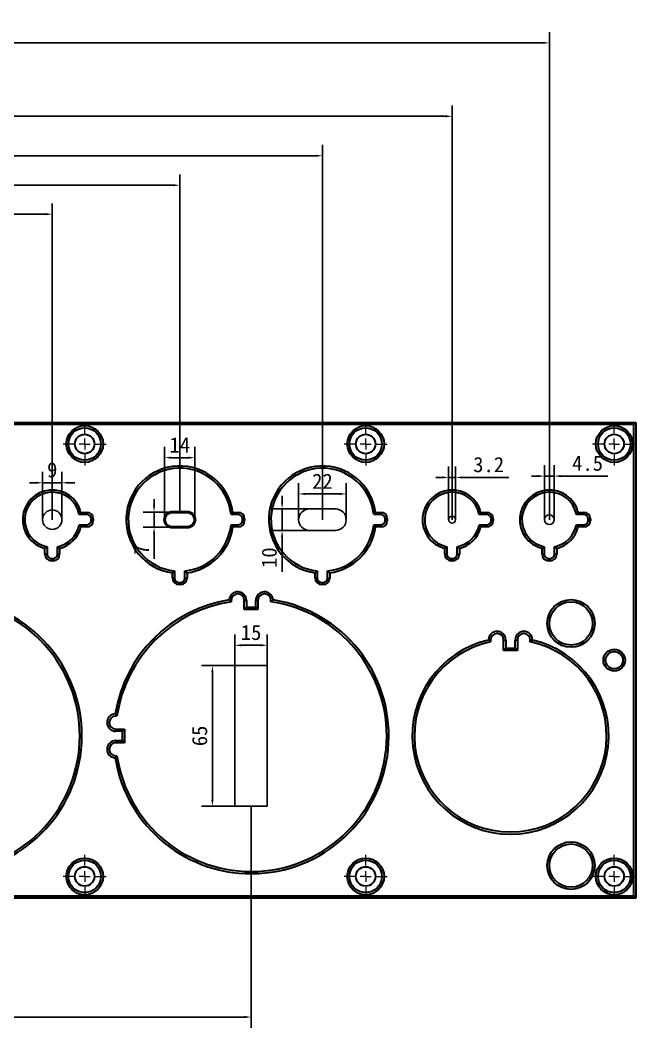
# Model space of a CAD drawing. Header units: inches. Extents: x 14216 to 120088, y -29410 to 23559.
# Drawn here: x 21656.3 to 21941.2, y -28912.8 to -28446.7 of the extents above; entities that cross this region are included whole.
import ezdxf

# ---------------------------------------------------------------- set-up
doc = ezdxf.new("R2010")
doc.units = ezdxf.units.IN
doc.header["$LTSCALE"] = 0.3
doc.header["$MEASUREMENT"] = 0
doc.layers.add('可见 (ISO)', color=7, linetype='Continuous', lineweight=50)
doc.styles.get("Standard").update_dxf_attribs({"font": 'SimSun.ttf'})
doc.dimstyles.new('ISO-25$0', dxfattribs={"dimscale": 5, "dimtxt": 2.5, "dimasz": 1.5, "dimexe": 1.25, "dimexo": 0, "dimtad": 1, "dimdsep": 46, "dimtxsty": 'Standard', "dimcen": 2.5, "dimadec": 0, "dimazin": 0, "dimtfac": 1, "dimtmove": 0, "dimatfit": 3, "dimfxl": 1, "dimarcsym": 0})

# ---------------------------------------------------------------- blocks, each defined once
blk = doc.blocks.new('SW_CENTERMARKSYMBOL_60')
at = {"color": 0, "linetype": 'Continuous', "lineweight": 18}
for p, q in [((0, 5), (0, 10)), ((-5, 0), (-10, 0)), ((0, 0), (-2.5, 0)), ((0, 0), (0, 2.5)), ((0, 0), (0, -2.5)), ((0, 0), (2.5, 0)), ((5, 0), (10, 0)), ((0, -5), (0, -10))]:
    blk.add_line(p, q, dxfattribs=at)
blk = doc.blocks.new('SW_CENTERMARKSYMBOL_61')
at = {"color": 0, "linetype": 'Continuous', "lineweight": 18}
for p, q in [((0, 5), (0, 10)), ((-5, 0), (-10, 0)), ((0, 0), (-2.5, 0)), ((0, 0), (0, 2.5)), ((0, 0), (0, -2.5)), ((0, 0), (2.5, 0)), ((5, 0), (10, 0)), ((0, -5), (0, -10))]:
    blk.add_line(p, q, dxfattribs=at)
blk = doc.blocks.new('SW_CENTERMARKSYMBOL_62')
at = {"color": 0, "linetype": 'Continuous', "lineweight": 18}
for p, q in [((0, 5), (0, 10)), ((-5, 0), (-10, 0)), ((0, 0), (-2.5, 0)), ((0, 0), (0, 2.5)), ((0, 0), (0, -2.5)), ((0, 0), (2.5, 0)), ((5, 0), (10, 0)), ((0, -5), (0, -10))]:
    blk.add_line(p, q, dxfattribs=at)
blk = doc.blocks.new('SW_CENTERMARKSYMBOL_63')
at = {"color": 0, "linetype": 'Continuous', "lineweight": 18}
for p, q in [((0, 5), (0, 10)), ((-5, 0), (-10, 0)), ((0, 0), (-2.5, 0)), ((0, 0), (0, 2.5)), ((0, 0), (0, -2.5)), ((0, 0), (2.5, 0)), ((5, 0), (10, 0)), ((0, -5), (0, -10))]:
    blk.add_line(p, q, dxfattribs=at)
blk = doc.blocks.new('SW_CENTERMARKSYMBOL_64')
at = {"color": 0, "linetype": 'Continuous', "lineweight": 18}
for p, q in [((0, 5), (0, 10)), ((-5, 0), (-10, 0)), ((0, 0), (-2.5, 0)), ((0, 0), (0, 2.5)), ((0, 0), (0, -2.5)), ((0, 0), (2.5, 0)), ((5, 0), (10, 0)), ((0, -5), (0, -10))]:
    blk.add_line(p, q, dxfattribs=at)
blk = doc.blocks.new('SW_CENTERMARKSYMBOL_65')
at = {"color": 0, "linetype": 'Continuous', "lineweight": 18}
for p, q in [((0, 5), (0, 10)), ((-5, 0), (-10, 0)), ((0, 0), (-2.5, 0)), ((0, 0), (0, 2.5)), ((0, 0), (0, -2.5)), ((0, 0), (2.5, 0)), ((5, 0), (10, 0)), ((0, -5), (0, -10))]:
    blk.add_line(p, q, dxfattribs=at)
blk = doc.blocks.new('*D1554')
at = {"color": 6, "linetype": 'Continuous', "lineweight": -2, "transparency": 16777216}
for p, q in [((21666.68, -28677.77), (21666.68, -28655.69)), ((21675.68, -28677.77), (21675.68, -28655.69)), ((21663.68, -28660.69), (21660.68, -28660.69)), ((21666.68, -28660.69), (21675.68, -28660.69)), ((21678.68, -28660.69), (21681.68, -28660.69))]:
    blk.add_line(p, q, dxfattribs=at)
at = {"color": 6, "transparency": 16777216}
for points in [[(21663.68, -28660.19), (21663.68, -28661.19), (21666.68, -28660.69)], [(21678.68, -28660.19), (21678.68, -28661.19), (21675.68, -28660.69)]]:
    blk.add_solid(points, dxfattribs=at)
at = {"layer": 'DEFPOINTS', "color": 0, "transparency": 16777216}
for p in [(21675.68, -28660.69), (21666.68, -28677.77), (21675.68, -28677.77)]:
    blk.add_point(p, dxfattribs=at)
at = {"color": 6, "transparency": 16777216, "insert": (21671.18, -28654.79), "char_height": 7, "attachment_point": 5}
blk.add_mtext('9', dxfattribs=at)
blk = doc.blocks.new('*D1555')
at = {"color": 6, "linetype": 'Continuous', "lineweight": -2, "transparency": 16777216}
for p, q in [((21723.18, -28677.77), (21723.18, -28644.1)), ((21737.18, -28677.77), (21737.18, -28644.1)), ((21726.18, -28649.1), (21734.18, -28649.1))]:
    blk.add_line(p, q, dxfattribs=at)
at = {"color": 6, "transparency": 16777216}
for points in [[(21726.18, -28648.6), (21726.18, -28649.6), (21723.18, -28649.1)], [(21734.18, -28648.6), (21734.18, -28649.6), (21737.18, -28649.1)]]:
    blk.add_solid(points, dxfattribs=at)
at = {"layer": 'DEFPOINTS', "color": 0, "transparency": 16777216}
for p in [(21737.18, -28649.1), (21723.18, -28677.77), (21737.18, -28677.77)]:
    blk.add_point(p, dxfattribs=at)
at = {"color": 6, "transparency": 16777216, "insert": (21730.18, -28643.2), "char_height": 7, "attachment_point": 5}
blk.add_mtext('14', dxfattribs=at)
blk = doc.blocks.new('*D1556')
at = {"color": 6, "linetype": 'Continuous', "lineweight": -2, "transparency": 16777216}
for p, q in [((21718.28, -28671.27), (21718.28, -28668.27)), ((21727.28, -28674.27), (21713.28, -28674.27)), ((21718.28, -28674.27), (21718.28, -28681.27)), ((21726.68, -28681.27), (21713.28, -28681.27)), ((21718.28, -28684.27), (21718.28, -28695.86))]:
    blk.add_line(p, q, dxfattribs=at)
at = {"color": 6, "transparency": 16777216}
for points in [[(21717.78, -28671.27), (21718.78, -28671.27), (21718.28, -28674.27)], [(21717.78, -28684.27), (21718.78, -28684.27), (21718.28, -28681.27)]]:
    blk.add_solid(points, dxfattribs=at)
at = {"layer": 'DEFPOINTS', "color": 0, "transparency": 16777216}
for p in [(21727.28, -28674.27), (21718.28, -28681.27), (21726.68, -28681.27)]:
    blk.add_point(p, dxfattribs=at)
at = {"color": 6, "transparency": 16777216, "insert": (21712.38, -28691.57), "char_height": 7, "attachment_point": 5, "rotation": 90}
blk.add_mtext('7', dxfattribs=at)
blk = doc.blocks.new('*D1557')
at = {"color": 6, "linetype": 'Continuous', "lineweight": -2, "transparency": 16777216}
for p, q in [((21785.18, -28677.77), (21785.18, -28660.88)), ((21807.18, -28677.77), (21807.18, -28660.88)), ((21788.18, -28665.88), (21804.18, -28665.88))]:
    blk.add_line(p, q, dxfattribs=at)
at = {"color": 6, "transparency": 16777216}
for points in [[(21788.18, -28665.38), (21788.18, -28666.38), (21785.18, -28665.88)], [(21804.18, -28665.38), (21804.18, -28666.38), (21807.18, -28665.88)]]:
    blk.add_solid(points, dxfattribs=at)
at = {"layer": 'DEFPOINTS', "color": 0, "transparency": 16777216}
for p in [(21807.18, -28665.88), (21785.18, -28677.77), (21807.18, -28677.77)]:
    blk.add_point(p, dxfattribs=at)
at = {"color": 6, "transparency": 16777216, "insert": (21796.18, -28659.98), "char_height": 7, "attachment_point": 5}
blk.add_mtext('22', dxfattribs=at)
blk = doc.blocks.new('*D1558')
at = {"color": 6, "linetype": 'Continuous', "lineweight": -2, "transparency": 16777216}
for p, q in [((21777.51, -28669.77), (21777.51, -28666.77)), ((21790.18, -28672.77), (21772.51, -28672.77)), ((21777.51, -28672.77), (21777.51, -28682.77)), ((21790.18, -28682.77), (21772.51, -28682.77)), ((21777.51, -28685.77), (21777.51, -28701.94))]:
    blk.add_line(p, q, dxfattribs=at)
at = {"color": 6, "transparency": 16777216}
for points in [[(21777.01, -28669.77), (21778.01, -28669.77), (21777.51, -28672.77)], [(21777.01, -28685.77), (21778.01, -28685.77), (21777.51, -28682.77)]]:
    blk.add_solid(points, dxfattribs=at)
at = {"layer": 'DEFPOINTS', "color": 0, "transparency": 16777216}
for p in [(21790.18, -28672.77), (21777.51, -28682.77), (21790.18, -28682.77)]:
    blk.add_point(p, dxfattribs=at)
at = {"color": 6, "transparency": 16777216, "insert": (21771.61, -28695.35), "char_height": 7, "attachment_point": 5, "rotation": 90}
blk.add_mtext('10', dxfattribs=at)
blk = doc.blocks.new('*D1559')
at = {"color": 6, "linetype": 'Continuous', "lineweight": -2, "transparency": 16777216}
for p, q in [((21854.58, -28677.77), (21854.58, -28653.24)), ((21857.78, -28677.77), (21857.78, -28653.24)), ((21851.58, -28658.24), (21848.58, -28658.24)), ((21854.58, -28658.24), (21857.78, -28658.24)), ((21860.78, -28658.24), (21882.39, -28658.24))]:
    blk.add_line(p, q, dxfattribs=at)
at = {"color": 6, "transparency": 16777216}
for points in [[(21851.58, -28657.74), (21851.58, -28658.74), (21854.58, -28658.24)], [(21860.78, -28657.74), (21860.78, -28658.74), (21857.78, -28658.24)]]:
    blk.add_solid(points, dxfattribs=at)
at = {"layer": 'DEFPOINTS', "color": 0, "transparency": 16777216}
for p in [(21857.78, -28658.24), (21854.58, -28677.77), (21857.78, -28677.77)]:
    blk.add_point(p, dxfattribs=at)
at = {"color": 6, "transparency": 16777216, "insert": (21873.08, -28652.34), "char_height": 7, "attachment_point": 5}
blk.add_mtext('3.2', dxfattribs=at)
blk = doc.blocks.new('*D1560')
at = {"color": 6, "linetype": 'Continuous', "lineweight": -2, "transparency": 16777216}
for p, q in [((21898.93, -28677.77), (21898.93, -28652.61)), ((21903.43, -28677.77), (21903.43, -28652.61)), ((21895.93, -28657.61), (21892.93, -28657.61)), ((21898.93, -28657.61), (21903.43, -28657.61)), ((21906.43, -28657.61), (21928.27, -28657.61))]:
    blk.add_line(p, q, dxfattribs=at)
at = {"color": 6, "transparency": 16777216}
for points in [[(21895.93, -28657.11), (21895.93, -28658.11), (21898.93, -28657.61)], [(21906.43, -28657.11), (21906.43, -28658.11), (21903.43, -28657.61)]]:
    blk.add_solid(points, dxfattribs=at)
at = {"layer": 'DEFPOINTS', "color": 0, "transparency": 16777216}
for p in [(21903.43, -28657.61), (21898.93, -28677.77), (21903.43, -28677.77)]:
    blk.add_point(p, dxfattribs=at)
at = {"color": 6, "transparency": 16777216, "insert": (21918.85, -28651.71), "char_height": 7, "attachment_point": 5}
blk.add_mtext('4.5', dxfattribs=at)
blk = doc.blocks.new('*D1563')
at = {"color": 6, "linetype": 'Continuous', "lineweight": -2, "transparency": 16777216}
for p, q in [((21755.68, -28745.27), (21755.68, -28730.87)), ((21770.68, -28745.27), (21770.68, -28730.87)), ((21758.68, -28735.87), (21767.68, -28735.87))]:
    blk.add_line(p, q, dxfattribs=at)
at = {"color": 6, "transparency": 16777216}
for points in [[(21758.68, -28735.37), (21758.68, -28736.37), (21755.68, -28735.87)], [(21767.68, -28735.37), (21767.68, -28736.37), (21770.68, -28735.87)]]:
    blk.add_solid(points, dxfattribs=at)
at = {"layer": 'DEFPOINTS', "color": 0, "transparency": 16777216}
for p in [(21770.68, -28735.87), (21755.68, -28745.27), (21770.68, -28745.27)]:
    blk.add_point(p, dxfattribs=at)
at = {"color": 6, "transparency": 16777216, "insert": (21763.18, -28729.97), "char_height": 7, "attachment_point": 5}
blk.add_mtext('15', dxfattribs=at)
blk = doc.blocks.new('*D1564')
at = {"color": 6, "linetype": 'Continuous', "lineweight": -2, "transparency": 16777216}
for p, q in [((21755.68, -28745.27), (21740.29, -28745.27)), ((21745.29, -28748.27), (21745.29, -28807.27)), ((21755.68, -28810.27), (21740.29, -28810.27))]:
    blk.add_line(p, q, dxfattribs=at)
at = {"color": 6, "transparency": 16777216}
for points in [[(21744.79, -28748.27), (21745.79, -28748.27), (21745.29, -28745.27)], [(21744.79, -28807.27), (21745.79, -28807.27), (21745.29, -28810.27)]]:
    blk.add_solid(points, dxfattribs=at)
at = {"layer": 'DEFPOINTS', "color": 0, "transparency": 16777216}
for p in [(21755.68, -28745.27), (21745.29, -28810.27), (21755.68, -28810.27)]:
    blk.add_point(p, dxfattribs=at)
at = {"color": 6, "transparency": 16777216, "insert": (21739.39, -28777.77), "char_height": 7, "attachment_point": 5, "rotation": 90}
blk.add_mtext('65', dxfattribs=at)
blk = doc.blocks.new('*D1587')
at = {"color": 6, "linetype": 'Continuous', "lineweight": -2, "transparency": 16777216}
for p, q in [((21763.18, -28810.27), (21763.18, -28912.81)), ((21301.18, -28879.08), (21301.18, -28912.81)), ((21304.18, -28907.81), (21760.18, -28907.81))]:
    blk.add_line(p, q, dxfattribs=at)
at = {"color": 6, "transparency": 16777216}
for points in [[(21304.18, -28907.31), (21304.18, -28908.31), (21301.18, -28907.81)], [(21760.18, -28907.31), (21760.18, -28908.31), (21763.18, -28907.81)]]:
    blk.add_solid(points, dxfattribs=at)
at = {"layer": 'DEFPOINTS', "color": 0, "transparency": 16777216}
for p in [(21763.18, -28810.27), (21301.18, -28879.08), (21763.18, -28907.81)]:
    blk.add_point(p, dxfattribs=at)
at = {"color": 6, "transparency": 16777216, "insert": (21532.18, -28901.91), "char_height": 7, "attachment_point": 5}
blk.add_mtext('462', dxfattribs=at)
blk = doc.blocks.new('*D1594')
at = {"color": 6, "linetype": 'Continuous', "lineweight": -2, "transparency": 16777216}
for p, q in [((21301.18, -28554.58), (21301.18, -28518.09)), ((21730.18, -28674.27), (21730.18, -28518.09)), ((21304.18, -28523.09), (21727.18, -28523.09))]:
    blk.add_line(p, q, dxfattribs=at)
at = {"color": 6, "transparency": 16777216}
for points in [[(21304.18, -28522.59), (21304.18, -28523.59), (21301.18, -28523.09)], [(21727.18, -28522.59), (21727.18, -28523.59), (21730.18, -28523.09)]]:
    blk.add_solid(points, dxfattribs=at)
at = {"layer": 'DEFPOINTS', "color": 0, "transparency": 16777216}
for p in [(21730.18, -28523.09), (21301.18, -28554.58), (21730.18, -28674.27)]:
    blk.add_point(p, dxfattribs=at)
at = {"color": 6, "transparency": 16777216, "insert": (21515.06, -28517.19), "char_height": 7, "attachment_point": 5}
blk.add_mtext('429', dxfattribs=at)
blk = doc.blocks.new('*D1595')
at = {"color": 6, "linetype": 'Continuous', "lineweight": -2, "transparency": 16777216}
for p, q in [((21301.18, -28542.6), (21301.18, -28504.45)), ((21796.18, -28677.77), (21796.18, -28504.45)), ((21304.18, -28509.45), (21793.18, -28509.45))]:
    blk.add_line(p, q, dxfattribs=at)
at = {"color": 6, "transparency": 16777216}
for points in [[(21304.18, -28508.95), (21304.18, -28509.95), (21301.18, -28509.45)], [(21793.18, -28508.95), (21793.18, -28509.95), (21796.18, -28509.45)]]:
    blk.add_solid(points, dxfattribs=at)
at = {"layer": 'DEFPOINTS', "color": 0, "transparency": 16777216}
for p in [(21796.18, -28509.45), (21301.18, -28542.6), (21796.18, -28677.77)]:
    blk.add_point(p, dxfattribs=at)
at = {"color": 6, "transparency": 16777216, "insert": (21548.68, -28503.55), "char_height": 7, "attachment_point": 5}
blk.add_mtext('495', dxfattribs=at)
blk = doc.blocks.new('*D1596')
at = {"color": 6, "linetype": 'Continuous', "lineweight": -2, "transparency": 16777216}
for p, q in [((21301.18, -28526.47), (21301.18, -28486.21)), ((21856.18, -28677.77), (21856.18, -28486.21)), ((21304.18, -28491.21), (21853.18, -28491.21))]:
    blk.add_line(p, q, dxfattribs=at)
at = {"color": 6, "transparency": 16777216}
for points in [[(21304.18, -28490.71), (21304.18, -28491.71), (21301.18, -28491.21)], [(21853.18, -28490.71), (21853.18, -28491.71), (21856.18, -28491.21)]]:
    blk.add_solid(points, dxfattribs=at)
at = {"layer": 'DEFPOINTS', "color": 0, "transparency": 16777216}
for p in [(21856.18, -28491.21), (21301.18, -28526.47), (21856.18, -28677.77)]:
    blk.add_point(p, dxfattribs=at)
at = {"color": 6, "transparency": 16777216, "insert": (21578.68, -28485.31), "char_height": 7, "attachment_point": 5}
blk.add_mtext('555', dxfattribs=at)
blk = doc.blocks.new('*D1597')
at = {"color": 6, "linetype": 'Continuous', "lineweight": -2, "transparency": 16777216}
for p, q in [((21301.18, -28506.34), (21301.18, -28452.22)), ((21901.18, -28677.77), (21901.18, -28452.22)), ((21304.18, -28457.22), (21898.18, -28457.22))]:
    blk.add_line(p, q, dxfattribs=at)
at = {"color": 6, "transparency": 16777216}
for points in [[(21304.18, -28456.72), (21304.18, -28457.72), (21301.18, -28457.22)], [(21898.18, -28456.72), (21898.18, -28457.72), (21901.18, -28457.22)]]:
    blk.add_solid(points, dxfattribs=at)
at = {"layer": 'DEFPOINTS', "color": 0, "transparency": 16777216}
for p in [(21901.18, -28457.22), (21301.18, -28506.34), (21901.18, -28677.77)]:
    blk.add_point(p, dxfattribs=at)
at = {"color": 6, "transparency": 16777216, "insert": (21601.18, -28451.32), "char_height": 7, "attachment_point": 5}
blk.add_mtext('600', dxfattribs=at)
blk = doc.blocks.new('*D1600')
at = {"color": 6, "linetype": 'Continuous', "lineweight": -2, "transparency": 16777216}
for p, q in [((21301.18, -28603.62), (21301.18, -28531.47)), ((21671.18, -28677.77), (21671.18, -28531.47)), ((21304.18, -28536.47), (21668.18, -28536.47))]:
    blk.add_line(p, q, dxfattribs=at)
at = {"color": 6, "transparency": 16777216}
for points in [[(21304.18, -28535.97), (21304.18, -28536.97), (21301.18, -28536.47)], [(21668.18, -28535.97), (21668.18, -28536.97), (21671.18, -28536.47)]]:
    blk.add_solid(points, dxfattribs=at)
at = {"layer": 'DEFPOINTS', "color": 0, "transparency": 16777216}
for p in [(21671.18, -28536.47), (21301.18, -28603.62), (21671.18, -28677.77)]:
    blk.add_point(p, dxfattribs=at)
at = {"color": 6, "transparency": 16777216, "insert": (21486.18, -28530.57), "char_height": 7, "attachment_point": 5}
blk.add_mtext('370', dxfattribs=at)

msp = doc.modelspace()

# ---------------------------------------------------------------- linework, layer by layer
at = {"color": 7, "linetype": 'Continuous', "lineweight": 35}
for p, q in [((21301.183, -28632.769), (21941.183, -28632.769)), ((21940.183, -28633.769), (21302.183, -28633.769)), ((21941.183, -28632.769), (21940.183, -28633.769)), ((21940.183, -28851.769), (21940.183, -28633.769)), ((21941.183, -28632.769), (21941.183, -28852.769)), ((21687.183, -28675.384), (21683.667, -28675.384)), ((21684.468, -28674.384), (21687.183, -28674.384)), ((21687.183, -28674.384), (21687.183, -28675.384)), ((21690.183, -28677.384), (21689.183, -28677.384)), ((21689.183, -28678.154), (21689.183, -28677.384)), ((21690.183, -28677.384), (21690.183, -28678.154)), ((21757.183, -28675.384), (21753.883, -28675.384)), ((21754.771, -28674.384), (21757.183, -28674.384)), ((21757.183, -28674.384), (21757.183, -28675.384)), ((21760.183, -28677.384), (21759.183, -28677.384)), ((21759.183, -28678.154), (21759.183, -28677.384)), ((21760.183, -28677.384), (21760.183, -28678.154)), ((21823.183, -28675.384), (21819.883, -28675.384)), ((21820.771, -28674.384), (21823.183, -28674.384)), ((21823.183, -28674.384), (21823.183, -28675.384)), ((21826.183, -28677.384), (21825.183, -28677.384)), ((21825.183, -28678.154), (21825.183, -28677.384)), ((21826.183, -28677.384), (21826.183, -28678.154)), ((21872.183, -28675.384), (21868.667, -28675.384)), ((21869.468, -28674.384), (21872.183, -28674.384)), ((21872.183, -28674.384), (21872.183, -28675.384)), ((21874.183, -28677.384), (21875.183, -28677.384)), ((21874.183, -28678.154), (21874.183, -28677.384)), ((21875.183, -28677.384), (21875.183, -28678.154)), ((21917.183, -28675.384), (21913.667, -28675.384)), ((21914.468, -28674.384), (21917.183, -28674.384)), ((21917.183, -28674.384), (21917.183, -28675.384)), ((21919.183, -28677.384), (21920.183, -28677.384)), ((21919.183, -28678.154), (21919.183, -28677.384)), ((21920.183, -28677.384), (21920.183, -28678.154)), ((21683.667, -28680.154), (21687.183, -28680.154)), ((21687.183, -28681.154), (21684.468, -28681.154)), ((21687.183, -28681.154), (21687.183, -28680.154)), ((21690.183, -28678.154), (21689.183, -28678.154)), ((21753.883, -28680.154), (21757.183, -28680.154)), ((21757.183, -28681.154), (21754.771, -28681.154)), ((21757.183, -28681.154), (21757.183, -28680.154)), ((21760.183, -28678.154), (21759.183, -28678.154)), ((21819.883, -28680.154), (21823.183, -28680.154)), ((21823.183, -28681.154), (21820.771, -28681.154)), ((21823.183, -28681.154), (21823.183, -28680.154)), ((21826.183, -28678.154), (21825.183, -28678.154)), ((21868.667, -28680.154), (21872.183, -28680.154)), ((21872.183, -28681.154), (21869.468, -28681.154)), ((21872.183, -28680.154), (21872.183, -28681.154)), ((21874.183, -28678.154), (21875.183, -28678.154)), ((21913.667, -28680.154), (21917.183, -28680.154)), ((21917.183, -28681.154), (21914.468, -28681.154)), ((21917.183, -28680.154), (21917.183, -28681.154)), ((21919.183, -28678.154), (21920.183, -28678.154)), ((21667.798, -28693.769), (21667.798, -28691.055)), ((21668.798, -28690.254), (21668.798, -28693.769)), ((21673.568, -28693.769), (21673.568, -28690.254)), ((21674.568, -28691.055), (21674.568, -28693.769)), ((21852.798, -28693.769), (21852.798, -28691.055)), ((21853.798, -28690.254), (21853.798, -28693.769)), ((21858.568, -28693.769), (21858.568, -28690.254)), ((21859.568, -28691.055), (21859.568, -28693.769)), ((21897.798, -28693.769), (21897.798, -28691.055)), ((21898.798, -28690.254), (21898.798, -28693.769)), ((21903.568, -28693.769), (21903.568, -28690.254)), ((21904.568, -28691.055), (21904.568, -28693.769)), ((21668.798, -28693.769), (21667.798, -28693.769)), ((21670.798, -28695.769), (21670.798, -28696.769)), ((21670.798, -28695.769), (21671.568, -28695.769)), ((21671.568, -28695.769), (21671.568, -28696.769)), ((21673.568, -28693.769), (21674.568, -28693.769)), ((21852.798, -28693.769), (21853.798, -28693.769)), ((21855.798, -28696.769), (21855.798, -28695.769)), ((21855.798, -28695.769), (21856.568, -28695.769)), ((21856.568, -28696.769), (21856.568, -28695.769)), ((21858.568, -28693.769), (21859.568, -28693.769)), ((21897.798, -28693.769), (21898.798, -28693.769)), ((21900.798, -28696.769), (21900.798, -28695.769)), ((21900.798, -28695.769), (21901.568, -28695.769)), ((21901.568, -28696.769), (21901.568, -28695.769)), ((21903.568, -28693.769), (21904.568, -28693.769)), ((21671.568, -28696.769), (21670.798, -28696.769)), ((21856.568, -28696.769), (21855.798, -28696.769)), ((21901.568, -28696.769), (21900.798, -28696.769)), ((21726.798, -28704.769), (21726.798, -28702.358)), ((21727.798, -28704.769), (21726.798, -28704.769)), ((21727.798, -28701.47), (21727.798, -28704.769)), ((21732.568, -28704.769), (21732.568, -28701.47)), ((21732.568, -28704.769), (21733.568, -28704.769)), ((21733.568, -28702.358), (21733.568, -28704.769)), ((21792.798, -28704.769), (21792.798, -28702.358)), ((21793.798, -28704.769), (21792.798, -28704.769)), ((21793.798, -28701.47), (21793.798, -28704.769)), ((21798.568, -28704.769), (21798.568, -28701.47)), ((21798.568, -28704.769), (21799.568, -28704.769)), ((21799.568, -28702.358), (21799.568, -28704.769)), ((21729.798, -28706.769), (21729.798, -28707.769)), ((21729.798, -28706.769), (21730.568, -28706.769)), ((21730.568, -28707.769), (21729.798, -28707.769)), ((21730.568, -28706.769), (21730.568, -28707.769)), ((21795.798, -28706.769), (21795.798, -28707.769)), ((21795.798, -28706.769), (21796.568, -28706.769)), ((21796.568, -28707.769), (21795.798, -28707.769)), ((21796.568, -28706.769), (21796.568, -28707.769)), ((21754.008, -28715.125), (21753.316, -28715.125)), ((21754.008, -28715.125), (21754.008, -28715.719)), ((21760.008, -28715.125), (21761.008, -28715.125)), ((21760.008, -28719.269), (21760.008, -28715.125)), ((21760.008, -28719.269), (21761.008, -28718.269)), ((21766.358, -28719.269), (21760.008, -28719.269)), ((21761.008, -28715.125), (21761.008, -28718.269)), ((21761.008, -28718.269), (21765.358, -28718.269)), ((21765.358, -28718.269), (21765.358, -28715.125)), ((21766.358, -28715.125), (21765.358, -28715.125)), ((21766.358, -28719.269), (21765.358, -28718.269)), ((21766.358, -28715.125), (21766.358, -28719.269)), ((21772.358, -28715.125), (21773.05, -28715.125)), ((21772.358, -28715.719), (21772.358, -28715.125)), ((21873.008, -28733.468), (21873.008, -28733.428)), ((21874.008, -28733.428), (21873.008, -28733.428)), ((21874.008, -28733.428), (21874.008, -28734.272)), ((21880.008, -28733.428), (21881.008, -28733.428)), ((21880.008, -28738.269), (21880.008, -28733.428)), ((21881.008, -28733.428), (21881.008, -28737.269)), ((21885.358, -28737.269), (21885.358, -28733.428)), ((21885.358, -28733.428), (21886.358, -28733.428)), ((21886.358, -28733.428), (21886.358, -28738.269)), ((21893.358, -28733.428), (21892.358, -28733.428)), ((21892.358, -28734.272), (21892.358, -28733.428)), ((21892.358, -28734.272), (21893.358, -28733.468)), ((21893.358, -28733.428), (21893.358, -28733.468)), ((21881.008, -28737.269), (21880.008, -28738.269)), ((21881.008, -28737.269), (21885.358, -28737.269)), ((21885.358, -28737.269), (21886.358, -28738.269)), ((21886.358, -28738.269), (21880.008, -28738.269)), ((21700.538, -28767.903), (21700.538, -28768.594)), ((21701.132, -28768.594), (21700.538, -28768.594)), ((21700.538, -28775.594), (21700.538, -28774.594)), ((21700.538, -28774.594), (21704.683, -28774.594)), ((21703.683, -28775.594), (21704.683, -28774.594)), ((21704.683, -28774.594), (21704.683, -28780.944)), ((21703.683, -28775.594), (21700.538, -28775.594)), ((21700.538, -28779.944), (21703.683, -28779.944)), ((21700.538, -28779.944), (21700.538, -28780.944)), ((21703.683, -28779.944), (21703.683, -28775.594)), ((21703.683, -28779.944), (21704.683, -28780.944)), ((21704.683, -28780.944), (21700.538, -28780.944)), ((21700.538, -28787.636), (21700.538, -28786.944)), ((21700.538, -28786.944), (21701.132, -28786.944)), ((21941.183, -28852.769), (21301.183, -28852.769)), ((21302.183, -28851.769), (21940.183, -28851.769)), ((21941.183, -28852.769), (21940.183, -28851.769))]:
    msp.add_line(p, q, dxfattribs=at)
for p, q in [((21790.183, -28672.769), (21802.183, -28672.769)), ((21802.183, -28682.769), (21790.183, -28682.769)), ((21755.683, -28745.269), (21770.683, -28745.269)), ((21755.683, -28810.269), (21755.683, -28745.269)), ((21770.683, -28745.269), (21770.683, -28810.269)), ((21770.683, -28810.269), (21755.683, -28810.269))]:
    msp.add_line(p, q)
for centre, radius in [((21686.183, -28642.769), 8.5), ((21686.183, -28642.769), 7.5), ((21816.183, -28642.769), 8.5), ((21816.183, -28642.769), 7.5), ((21931.183, -28642.769), 8.5), ((21931.183, -28642.769), 7.5), ((21686.183, -28642.769), 4.5), ((21816.183, -28642.769), 4.5), ((21931.183, -28642.769), 4.5), ((21911.183, -28725.769), 11.005), ((21911.183, -28725.769), 10.005), ((21931.183, -28742.769), 5), ((21931.183, -28742.769), 4), ((21911.183, -28837.769), 11.005), ((21911.183, -28837.769), 10.005), ((21686.183, -28842.769), 8.5), ((21686.183, -28842.769), 7.5), ((21816.183, -28842.769), 8.5), ((21816.183, -28842.769), 7.5), ((21931.183, -28842.769), 8.5), ((21931.183, -28842.769), 7.5), ((21686.183, -28842.769), 4.5), ((21816.183, -28842.769), 4.5), ((21931.183, -28842.769), 4.5)]:
    msp.add_circle(centre, radius, dxfattribs=at)
for centre, radius in [((21671.183, -28677.769), 4.5), ((21856.183, -28677.769), 1.6), ((21901.183, -28677.769), 2.25)]:
    msp.add_circle(centre, radius)
for centre, radius, start, end in [((21730.183, -28677.769), 24.82, 7.83854, 262.16146), ((21730.183, -28677.769), 23.82, 5.74642, 264.25358), ((21796.183, -28677.769), 24.82, 7.83854, 262.16146), ((21796.183, -28677.769), 23.82, 5.74642, 264.25358), ((21671.183, -28677.769), 13.71, 14.29415, 255.70585), ((21671.183, -28677.769), 12.71, 10.81553, 259.18447), ((21856.183, -28677.769), 13.71, 14.29415, 255.70585), ((21856.183, -28677.769), 12.71, 10.81553, 259.18447), ((21901.183, -28677.769), 13.71, 14.29415, 255.70585), ((21901.183, -28677.769), 12.71, 10.81553, 259.18447), ((21687.183, -28677.384), 3, 0, 90), ((21687.183, -28677.384), 2, 0, 90), ((21757.183, -28677.384), 3, 0, 90), ((21757.183, -28677.384), 2, 0, 90), ((21823.183, -28677.384), 3, 0, 90), ((21823.183, -28677.384), 2, 0, 90), ((21872.183, -28677.384), 3, 0, 90), ((21872.183, -28677.384), 2, 0, 90), ((21917.183, -28677.384), 3, 0, 90), ((21917.183, -28677.384), 2, 0, 90), ((21671.183, -28677.769), 12.71, 280.81553, 349.18447), ((21671.183, -28677.769), 13.71, 284.29415, 345.70585), ((21687.183, -28678.154), 3, 270, 0), ((21687.183, -28678.154), 2, 270, 0), ((21730.183, -28677.769), 23.82, 275.74642, 354.25358), ((21730.183, -28677.769), 24.82, 277.83854, 352.16146), ((21757.183, -28678.154), 3, 270, 0), ((21757.183, -28678.154), 2, 270, 0), ((21796.183, -28677.769), 23.82, 275.74642, 354.25358), ((21796.183, -28677.769), 24.82, 277.83854, 352.16146), ((21823.183, -28678.154), 3, 270, 0), ((21823.183, -28678.154), 2, 270, 0), ((21856.183, -28677.769), 12.71, 280.81553, 349.18447), ((21856.183, -28677.769), 13.71, 284.29415, 345.70585), ((21872.183, -28678.154), 3, 270, 0), ((21872.183, -28678.154), 2, 270, 0), ((21901.183, -28677.769), 12.71, 280.81553, 349.18447), ((21901.183, -28677.769), 13.71, 284.29415, 345.70585), ((21917.183, -28678.154), 3, 270, 0), ((21917.183, -28678.154), 2, 270, 0), ((21670.798, -28693.769), 3, 180, 270), ((21670.798, -28693.769), 2, 180, 270), ((21671.568, -28693.769), 3, 270, 0), ((21671.568, -28693.769), 2, 270, 0), ((21855.798, -28693.769), 3, 180, 270), ((21855.798, -28693.769), 2, 180, 270), ((21856.568, -28693.769), 3, 270, 0), ((21856.568, -28693.769), 2, 270, 0), ((21900.798, -28693.769), 3, 180, 270), ((21900.798, -28693.769), 2, 180, 270), ((21901.568, -28693.769), 3, 270, 0), ((21901.568, -28693.769), 2, 270, 0), ((21729.798, -28704.769), 3, 180, 270), ((21729.798, -28704.769), 2, 180, 270), ((21730.568, -28704.769), 3, 270, 0), ((21730.568, -28704.769), 2, 270, 0), ((21795.798, -28704.769), 3, 180, 270), ((21795.798, -28704.769), 2, 180, 270), ((21796.568, -28704.769), 3, 270, 0), ((21796.568, -28704.769), 2, 270, 0), ((21621.183, -28777.769), 63.725, 189.17981, 80.82019), ((21763.183, -28777.769), 63.725, 189.17981, 80.82019), ((21763.183, -28777.769), 63.725, 99.17981, 170.82019), ((21757.008, -28715.125), 4, 0, 176.21211), ((21757.008, -28715.125), 3, 0, 180), ((21769.358, -28715.125), 4, 3.78789, 180), ((21769.358, -28715.125), 3, 0, 180), ((21621.183, -28777.769), 62.725, 188.41103, 81.58897), ((21763.183, -28777.769), 62.725, 188.41103, 81.58897), ((21763.183, -28777.769), 62.725, 98.41103, 171.58897), ((21883.183, -28777.769), 45.455, 102.93513, 77.06487), ((21877.008, -28733.428), 4, 0, 180), ((21877.008, -28733.428), 3, 0, 180), ((21889.358, -28733.428), 4, 0, 180), ((21889.358, -28733.428), 3, 0, 180), ((21883.183, -28777.769), 44.455, 101.91079, 78.08921), ((21700.538, -28771.594), 4, 93.78789, 270), ((21700.538, -28771.594), 3, 90, 270), ((21700.538, -28783.944), 4, 90, 266.21211), ((21700.538, -28783.944), 3, 90, 270)]:
    msp.add_arc(centre, radius, start, end, dxfattribs=at)
for centre, start, end in [((21790.183, -28677.769), 90, 270), ((21802.183, -28677.769), 270, 90)]:
    msp.add_arc(centre, 5, start, end)
for points in [[(21683.667, -28675.384), (21683.941, -28675.054), (21684.207, -28674.72), (21684.468, -28674.384)], [(21753.883, -28675.384), (21754.183, -28675.053), (21754.479, -28674.72), (21754.771, -28674.384)], [(21819.883, -28675.384), (21820.183, -28675.053), (21820.479, -28674.72), (21820.771, -28674.384)], [(21868.667, -28675.384), (21868.941, -28675.054), (21869.207, -28674.72), (21869.468, -28674.384)], [(21913.667, -28675.384), (21913.941, -28675.054), (21914.207, -28674.72), (21914.468, -28674.384)], [(21684.468, -28681.154), (21684.207, -28680.819), (21683.941, -28680.485), (21683.667, -28680.154)], [(21754.771, -28681.154), (21754.479, -28680.819), (21754.183, -28680.486), (21753.883, -28680.154)], [(21820.771, -28681.154), (21820.479, -28680.819), (21820.183, -28680.486), (21819.883, -28680.154)], [(21868.667, -28680.154), (21868.941, -28680.485), (21869.207, -28680.819), (21869.468, -28681.154)], [(21913.667, -28680.154), (21913.941, -28680.485), (21914.207, -28680.819), (21914.468, -28681.154)], [(21668.798, -28690.254), (21668.467, -28690.527), (21668.134, -28690.794), (21667.798, -28691.055)], [(21673.568, -28690.254), (21673.898, -28690.527), (21674.232, -28690.794), (21674.568, -28691.055)], [(21853.798, -28690.254), (21853.467, -28690.527), (21853.134, -28690.794), (21852.798, -28691.055)], [(21858.568, -28690.254), (21858.898, -28690.527), (21859.232, -28690.794), (21859.568, -28691.055)], [(21898.798, -28690.254), (21898.467, -28690.527), (21898.134, -28690.794), (21897.798, -28691.055)], [(21903.568, -28690.254), (21903.898, -28690.527), (21904.232, -28690.794), (21904.568, -28691.055)], [(21727.798, -28701.47), (21727.466, -28701.77), (21727.133, -28702.066), (21726.798, -28702.358)], [(21732.568, -28701.47), (21732.899, -28701.77), (21733.233, -28702.066), (21733.568, -28702.358)], [(21793.798, -28701.47), (21793.466, -28701.77), (21793.133, -28702.066), (21792.798, -28702.358)], [(21798.568, -28701.47), (21798.899, -28701.77), (21799.233, -28702.066), (21799.568, -28702.358)], [(21753.316, -28715.125), (21753.214, -28715.038), (21753.114, -28714.95), (21753.016, -28714.861)], [(21773.05, -28715.125), (21773.151, -28715.038), (21773.251, -28714.95), (21773.349, -28714.861)], [(21754.008, -28715.719), (21753.777, -28715.52), (21753.547, -28715.322), (21753.316, -28715.125)], [(21772.358, -28715.719), (21772.588, -28715.52), (21772.819, -28715.322), (21773.05, -28715.125)], [(21874.008, -28734.272), (21873.675, -28734.002), (21873.342, -28733.734), (21873.008, -28733.468)], [(21700.274, -28767.603), (21700.363, -28767.701), (21700.451, -28767.801), (21700.538, -28767.903)], [(21701.132, -28768.594), (21700.934, -28768.364), (21700.736, -28768.134), (21700.538, -28767.903)], [(21700.538, -28787.636), (21700.451, -28787.738), (21700.363, -28787.838), (21700.274, -28787.936)], [(21701.132, -28786.944), (21700.934, -28787.175), (21700.736, -28787.405), (21700.538, -28787.636)]]:
    msp.add_open_spline(points, degree=3, dxfattribs=at)
at = {"layer": '可见 (ISO)'}
for p, q in [((21726.683, -28674.269), (21733.683, -28674.269)), ((21733.683, -28681.269), (21726.683, -28681.269))]:
    msp.add_line(p, q, dxfattribs=at)
for centre, start, end in [((21726.683, -28677.769), 90, 270), ((21733.683, -28677.769), 270, 90)]:
    msp.add_arc(centre, 3.5, start, end, dxfattribs=at)

# ---------------------------------------------------------------- block references
at = {"color": 7, "linetype": 'Continuous', "lineweight": 18, "true_color": 0xffffff}
for name, p in [('SW_CENTERMARKSYMBOL_63', (21686.183, -28642.769)), ('SW_CENTERMARKSYMBOL_61', (21816.183, -28642.769)), ('SW_CENTERMARKSYMBOL_65', (21931.183, -28642.769)), ('SW_CENTERMARKSYMBOL_62', (21686.183, -28842.769)), ('SW_CENTERMARKSYMBOL_60', (21816.183, -28842.769)), ('SW_CENTERMARKSYMBOL_64', (21931.183, -28842.769))]:
    msp.add_blockref(name, p, dxfattribs=at)

# ---------------------------------------------------------------- dimensions: what is measured, and where the dimension line sits
for base, p1, p2, picture, middle in [((21901.183, -28457.225), (21301.183, -28506.34), (21901.183, -28677.769), '*D1597', (21601.183, -28451.325)), ((21856.183, -28491.206), (21301.183, -28526.474), (21856.183, -28677.769), '*D1596', (21578.683, -28485.306)), ((21671.183, -28536.472), (21301.183, -28603.622), (21671.183, -28677.769), '*D1600', (21486.183, -28530.572)), ((21737.183, -28649.105), (21723.183, -28677.769), (21737.183, -28677.769), '*D1555', (21730.183, -28643.205)), ((21857.783, -28658.243), (21854.583, -28677.769), (21857.783, -28677.769), '*D1559', (21873.085, -28652.343)), ((21903.433, -28657.613), (21898.933, -28677.769), (21903.433, -28677.769), '*D1560', (21918.852, -28651.713)), ((21675.683, -28660.694), (21666.683, -28677.769), (21675.683, -28677.769), '*D1554', (21671.183, -28654.794)), ((21807.183, -28665.881), (21785.183, -28677.769), (21807.183, -28677.769), '*D1557', (21796.183, -28659.981)), ((21770.683, -28735.874), (21755.683, -28745.269), (21770.683, -28745.269), '*D1563', (21763.183, -28729.974)), ((21763.183, -28907.807), (21301.183, -28879.076), (21763.183, -28810.269), '*D1587', (21532.183, -28901.907))]:
    dim = msp.add_linear_dim(base=base, p1=p1, p2=p2, dimstyle='ISO-25$0', override={"dimscale": 2, "dimtxt": 3.5, "dimexe": 2.5, "dimgap": 1.2, "dimclrd": 6, "dimclre": 6, "dimclrt": 6, "dimarcsym": 1})
    dim.commit()
    dim.dimension.update_dxf_attribs({"geometry": picture, "text_midpoint": middle})
for base, p1, p2, picture, middle in [((21796.183, -28509.446), (21301.183, -28542.601), (21796.183, -28677.769), '*D1595', (21548.683, -28509.446)), ((21730.183, -28523.094), (21301.183, -28554.576), (21730.183, -28674.269), '*D1594', (21515.055, -28523.094))]:
    dim = msp.add_linear_dim(base=base, p1=p1, p2=p2, dimstyle='ISO-25$0', override={"dimscale": 2, "dimtxt": 3.5, "dimexe": 2.5, "dimgap": 1.2, "dimclrd": 6, "dimclre": 6, "dimclrt": 6, "dimarcsym": 1})
    dim.commit()
    dim.dimension.update_dxf_attribs({"geometry": picture, "text_midpoint": middle, "dimtype": 160})
for base, p1, p2, picture, middle in [((21718.278, -28681.269), (21727.28, -28674.269), (21726.683, -28681.269), '*D1556', (21712.378, -28691.566)), ((21777.511, -28682.769), (21790.183, -28672.769), (21790.183, -28682.769), '*D1558', (21771.611, -28695.354)), ((21745.288, -28810.269), (21755.683, -28745.269), (21755.683, -28810.269), '*D1564', (21739.388, -28777.769))]:
    dim = msp.add_linear_dim(base=base, p1=p1, p2=p2, angle=90, dimstyle='ISO-25$0', override={"dimscale": 2, "dimtxt": 3.5, "dimexe": 2.5, "dimgap": 1.2, "dimclrd": 6, "dimclre": 6, "dimclrt": 6, "dimarcsym": 1})
    dim.commit()
    dim.dimension.update_dxf_attribs({"geometry": picture, "text_midpoint": middle})

doc.saveas('drawing.dxf')
